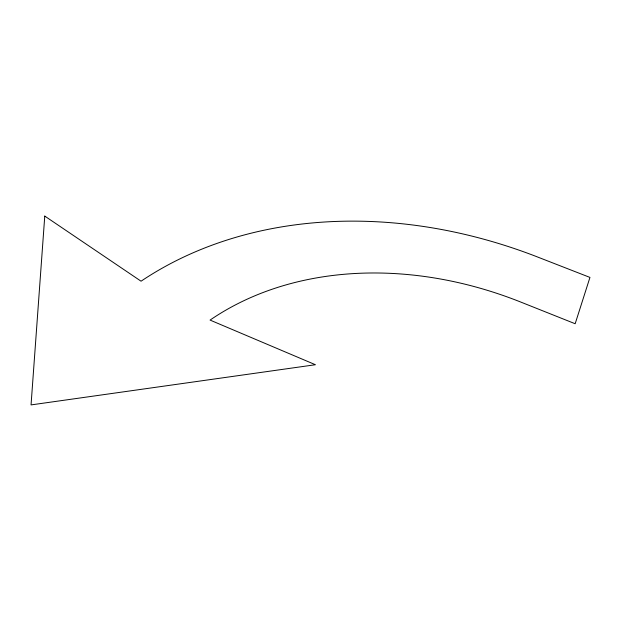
<?xml version="1.0" encoding="UTF-8"?>
<svg xmlns="http://www.w3.org/2000/svg" width="621" height="621" viewBox="0 0 621 621"><rect width="100%" height="100%" fill="white"/><g stroke="black" fill="none" stroke-linecap="round" stroke-linejoin="round"><path stroke-width="0.93" d="M44.766 216.092L31.05 404.908L315.437 364.729L210.069 320.087A342.544 268.334 29.3 0 1 521.33 302.287L575.17 323.743L589.95 277.416L534.898 255.961A449.775 356.679 30.7 0 0 141.052 281.197L44.766 216.092"/></g></svg>
